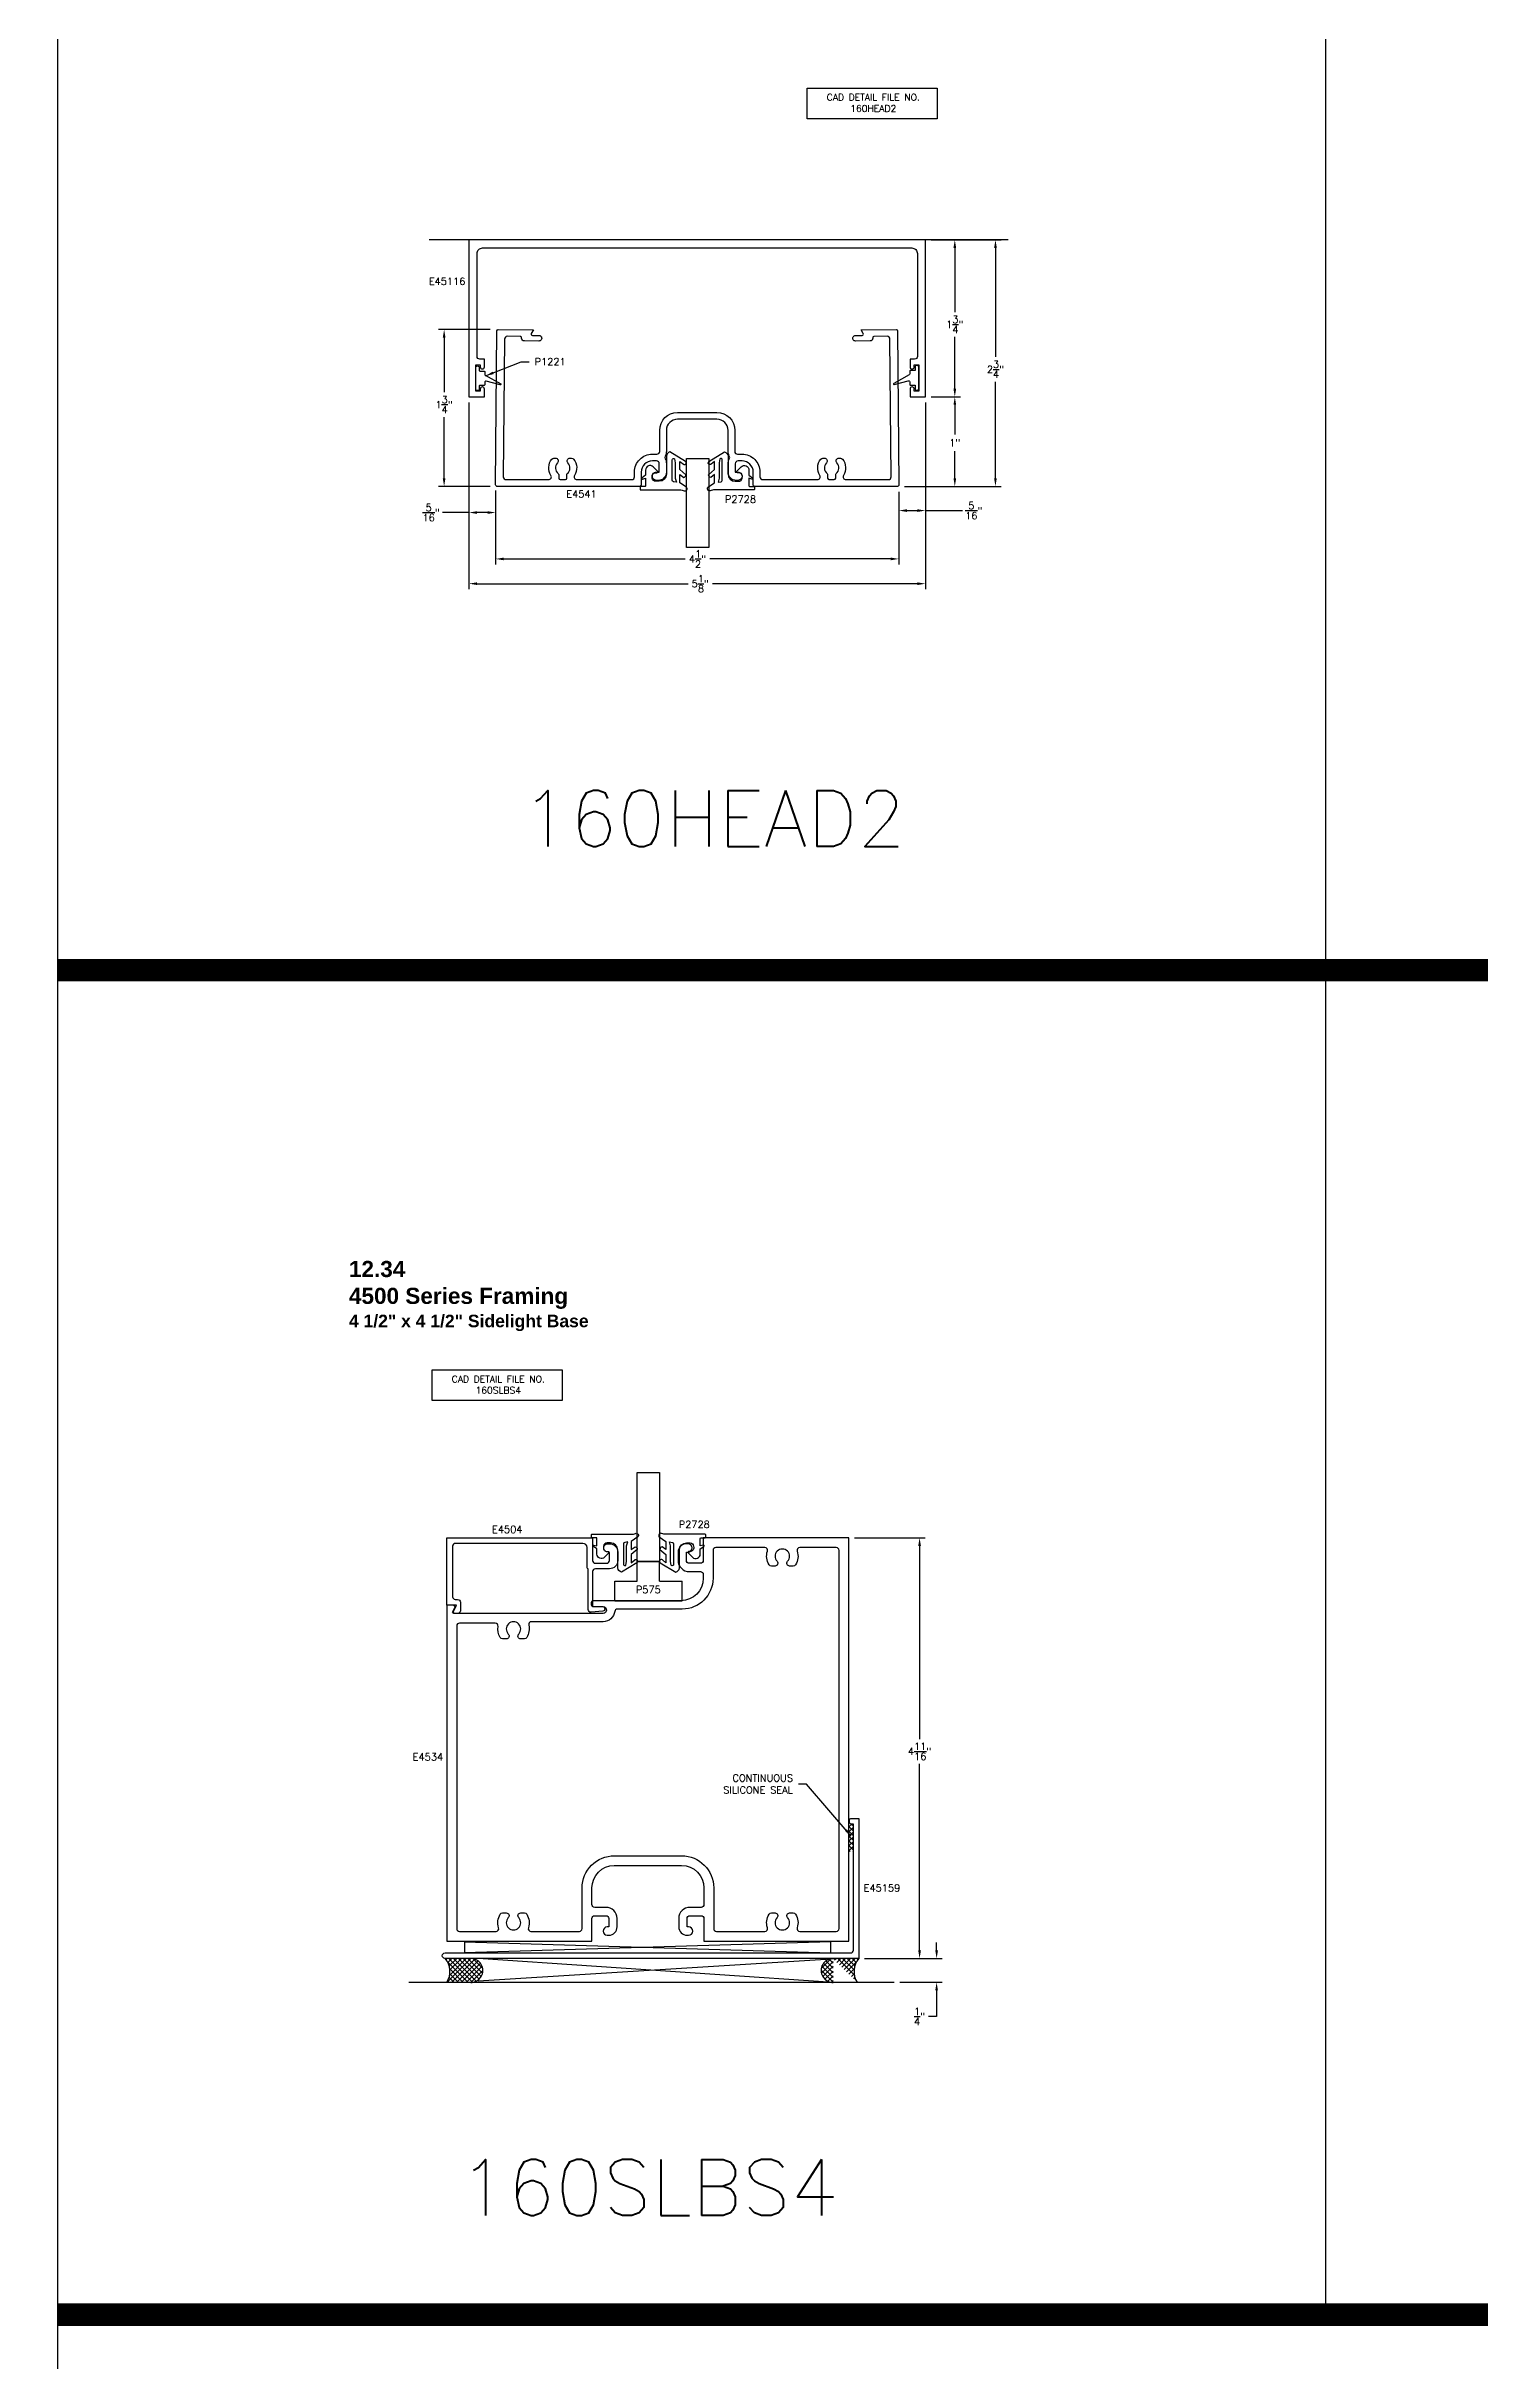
# Model space of a CAD drawing. Extents: x 0 to 139, y 0 to 75.
# Drawn here: x 0.12 to 16.13, y 14.35 to 40.19 of the extents above; entities that cross this region are included whole.
import ezdxf

# ---------------------------------------------------------------- set-up
doc = ezdxf.new("R2010")
doc.units = 0
doc.header["$MEASUREMENT"] = 0
doc.header["$PDMODE"] = 3
doc.layers.get('0').update_dxf_attribs({"linetype": 'CONTINUOUS'})
doc.layers.get('DEFPOINTS').update_dxf_attribs({"linetype": 'CONTINUOUS'})
for name, color, linetype in [('R-ANNO-DIMS', 3, 'CONTINUOUS'), ('R-ANNO-TEXT', 6, 'CONTINUOUS'), ('R-DET1', 4, 'CONTINUOUS'), ('R-DET2', 2, 'CONTINUOUS'), ('R-DET3', 5, 'CONTINUOUS'), ('R-OTLN', 1, 'CONTINUOUS'), ('R-PAT1', 5, 'CONTINUOUS'), ('TITLE', 7, 'CONTINUOUS')]:
    doc.layers.add(name, color=color, linetype=linetype)
doc.styles.get("Standard").update_dxf_attribs({"font": 'simplex'})
doc.dimstyles.new('1X', dxfattribs={"dimscale": 0, "dimtxt": 0.08, "dimasz": 0.09, "dimexe": 0.0625, "dimexo": 0.0625, "dimgap": 0.045, "dimtad": 0, "dimtih": 1, "dimtoh": 1, "dimdec": 4, "dimzin": 4, "dimtxsty": 'STANDARD', "dimcen": 0, "dimazin": 3, "dimtfac": 1, "dimtdec": 4, "dimtofl": 0, "dimtmove": 0, "dimatfit": 3, "dimtolj": 1, "dimtzin": 4})

# ---------------------------------------------------------------- blocks, each defined once
blk = doc.blocks.new('*D58')
at = {"layer": 'DEFPOINTS', "color": 0}
for p in [(4.842321977745065, 36.2775751692276), (9.936321977745067, 36.2775751692276), (4.842321977745065, 34.19170866884126)]:
    blk.add_point(p, dxfattribs=at)
at = {"layer": 'R-ANNO-DIMS', "color": 0}
for p, q in [((4.842321977745065, 36.2150751692276), (4.842321977745065, 34.12920866884126)), ((9.936321977745067, 36.2150751692276), (9.936321977745067, 34.12920866884126)), ((4.932321977745065, 34.19170866884126), (7.287155209377747, 34.19170866884126)), ((9.846321977745067, 34.19170866884126), (7.56001235223489, 34.19170866884126))]:
    blk.add_line(p, q, dxfattribs=at)
for points in [[(4.932321977745065, 34.20670866884126), (4.932321977745065, 34.17670866884126), (4.842321977745065, 34.19170866884126)], [(9.846321977745067, 34.20670866884126), (9.846321977745067, 34.17670866884126), (9.936321977745067, 34.19170866884126)]]:
    blk.add_solid(points, dxfattribs=at)
at = {"layer": 'R-ANNO-DIMS', "color": 0, "insert": (7.423583780806318, 34.19170866884126), "char_height": 0.08, "attachment_point": 5}
blk.add_mtext('\\A1;5{\\H1.000000x;\\S1/8;}"', dxfattribs=at)
blk = doc.blocks.new('*D59')
at = {"layer": 'DEFPOINTS', "color": 0}
for p in [(5.13958606843844, 35.29280000075266), (9.639321977745066, 35.00721366990491), (5.13958606843844, 34.46801384523343)]:
    blk.add_point(p, dxfattribs=at)
at = {"layer": 'R-ANNO-DIMS', "color": 0}
for p, q in [((5.13958606843844, 35.23030000075266), (5.13958606843844, 34.40551384523343)), ((9.639321977745066, 34.94471366990491), (9.639321977745066, 34.40551384523343)), ((5.22958606843844, 34.46801384523343), (7.255847009985085, 34.46801384523343)), ((9.549321977745066, 34.46801384523343), (7.528704152842228, 34.46801384523343))]:
    blk.add_line(p, q, dxfattribs=at)
for points in [[(5.22958606843844, 34.48301384523343), (5.22958606843844, 34.45301384523343), (5.13958606843844, 34.46801384523343)], [(9.549321977745066, 34.48301384523343), (9.549321977745066, 34.45301384523343), (9.639321977745066, 34.46801384523343)]]:
    blk.add_solid(points, dxfattribs=at)
at = {"layer": 'R-ANNO-DIMS', "color": 0, "insert": (7.392275581413656, 34.46801384523343), "char_height": 0.08, "attachment_point": 5}
blk.add_mtext('\\A1;4{\\H1.000000x;\\S1/2;}"', dxfattribs=at)
blk = doc.blocks.new('*D60')
at = {"layer": 'DEFPOINTS', "color": 0}
for p in [(4.564671857128764, 37.02780000075266), (5.139321977745066, 37.02780000075266), (5.139321977745066, 35.27780000075266)]:
    blk.add_point(p, dxfattribs=at)
at = {"layer": 'R-ANNO-DIMS', "color": 0}
for p, q in [((5.076821977745066, 37.02780000075266), (4.502171857128764, 37.02780000075266)), ((4.564671857128764, 36.93780000075266), (4.564671857128764, 36.32799866935193)), ((4.564671857128764, 35.36780000075267), (4.564671857128764, 36.05133200268526)), ((5.076821977745066, 35.27780000075266), (4.502171857128764, 35.27780000075266))]:
    blk.add_line(p, q, dxfattribs=at)
for points in [[(4.549671857128764, 36.93780000075266), (4.579671857128764, 36.93780000075266), (4.564671857128764, 37.02780000075266)], [(4.549671857128764, 35.36780000075267), (4.579671857128764, 35.36780000075267), (4.564671857128764, 35.27780000075266)]]:
    blk.add_solid(points, dxfattribs=at)
at = {"layer": 'R-ANNO-DIMS', "color": 0, "insert": (4.564671857128758, 36.18966533601859), "char_height": 0.08, "attachment_point": 5}
blk.add_mtext('\\A1;1{\\H1.000000x;\\S3/4;}"', dxfattribs=at)
blk = doc.blocks.new('*D61')
at = {"layer": 'DEFPOINTS', "color": 0}
for p in [(4.842321977745065, 36.2150751692276), (5.139321977745066, 35.27780000075266), (4.842321977745065, 34.98547994622839)]:
    blk.add_point(p, dxfattribs=at)
at = {"layer": 'R-ANNO-DIMS', "color": 0}
for p, q in [((4.842321977745065, 36.1525751692276), (4.842321977745065, 34.92297994622839)), ((5.139321977745066, 35.21530000075266), (5.139321977745066, 34.92297994622839)), ((4.842321977745065, 34.98547994622839), (4.547226739649827, 34.98547994622839)), ((5.049321977745066, 34.98547994622839), (4.932321977745065, 34.98547994622839))]:
    blk.add_line(p, q, dxfattribs=at)
for points in [[(4.932321977745065, 35.00047994622839), (4.932321977745065, 34.97047994622839), (4.842321977745065, 34.98547994622839)], [(5.049321977745066, 35.00047994622839), (5.049321977745066, 34.97047994622839), (5.139321977745066, 34.98547994622839)]]:
    blk.add_solid(points, dxfattribs=at)
at = {"layer": 'R-ANNO-DIMS', "color": 0, "insert": (4.420321977745065, 34.98547994622839), "char_height": 0.08, "attachment_point": 5}
blk.add_mtext('\\A1;{\\H1.000000x;\\S5/16;}"', dxfattribs=at)
blk = doc.blocks.new('*D62')
at = {"layer": 'DEFPOINTS', "color": 0}
for p in [(9.936321977745067, 38.0275751692276), (10.26399176412894, 38.0275751692276), (9.936321977745045, 36.2775751692276)]:
    blk.add_point(p, dxfattribs=at)
at = {"layer": 'R-ANNO-DIMS', "color": 0}
for p, q in [((9.998821977745067, 38.0275751692276), (10.32649176412894, 38.0275751692276)), ((10.26399176412894, 37.9375751692276), (10.26399176412894, 37.22218750046196)), ((10.26399176412894, 36.3675751692276), (10.26399176412894, 36.94552083379529)), ((9.998821977745045, 36.2775751692276), (10.32649176412894, 36.2775751692276))]:
    blk.add_line(p, q, dxfattribs=at)
for points in [[(10.24899176412894, 37.9375751692276), (10.27899176412894, 37.9375751692276), (10.26399176412894, 38.0275751692276)], [(10.24899176412894, 36.3675751692276), (10.27899176412894, 36.3675751692276), (10.26399176412894, 36.2775751692276)]]:
    blk.add_solid(points, dxfattribs=at)
at = {"layer": 'R-ANNO-DIMS', "color": 0, "insert": (10.26399176412893, 37.08385416712863), "char_height": 0.08, "attachment_point": 5}
blk.add_mtext('\\A1;1{\\H1.000000x;\\S3/4;}"', dxfattribs=at)
blk = doc.blocks.new('*D63')
at = {"layer": 'DEFPOINTS', "color": 0}
for p in [(9.936321977745067, 38.0275751692276), (10.71766241531519, 38.0275751692276), (9.639321977745066, 35.27780000075266)]:
    blk.add_point(p, dxfattribs=at)
at = {"layer": 'R-ANNO-DIMS', "color": 0}
for p, q in [((9.998821977745067, 38.0275751692276), (10.78016241531519, 38.0275751692276)), ((10.71766241531519, 37.9375751692276), (10.71766241531519, 36.72140563836427)), ((10.71766241531519, 35.36780000075267), (10.71766241531519, 36.4447389716976)), ((9.701821977745066, 35.27780000075266), (10.78016241531519, 35.27780000075266))]:
    blk.add_line(p, q, dxfattribs=at)
for points in [[(10.70266241531519, 37.9375751692276), (10.73266241531519, 37.9375751692276), (10.71766241531519, 38.0275751692276)], [(10.70266241531519, 35.36780000075267), (10.73266241531519, 35.36780000075267), (10.71766241531519, 35.27780000075266)]]:
    blk.add_solid(points, dxfattribs=at)
at = {"layer": 'R-ANNO-DIMS', "color": 0, "insert": (10.71766241531518, 36.58307230503094), "char_height": 0.08, "attachment_point": 5}
blk.add_mtext('\\A1;2{\\H1.000000x;\\S3/4;}"', dxfattribs=at)
blk = doc.blocks.new('*D64')
at = {"layer": 'DEFPOINTS', "color": 0}
for p in [(9.936321977745045, 36.2775751692276), (10.26399176412894, 36.2775751692276), (9.639321977745066, 35.27780000075266)]:
    blk.add_point(p, dxfattribs=at)
at = {"layer": 'R-ANNO-DIMS', "color": 0}
for p, q in [((9.998821977745045, 36.2775751692276), (10.32649176412894, 36.2775751692276)), ((10.26399176412894, 36.18757516922759), (10.26399176412894, 35.856366938737)), ((10.26399176412894, 35.36780000075267), (10.26399176412894, 35.67112884349891)), ((9.701821977745066, 35.27780000075266), (10.32649176412894, 35.27780000075266))]:
    blk.add_line(p, q, dxfattribs=at)
for points in [[(10.24899176412894, 36.18757516922759), (10.27899176412894, 36.18757516922759), (10.26399176412894, 36.2775751692276)], [(10.24899176412894, 35.36780000075267), (10.27899176412894, 35.36780000075267), (10.26399176412894, 35.27780000075266)]]:
    blk.add_solid(points, dxfattribs=at)
at = {"layer": 'R-ANNO-DIMS', "color": 0, "insert": (10.26399176412893, 35.76374789111796), "char_height": 0.08, "attachment_point": 5}
blk.add_mtext('\\A1;1"', dxfattribs=at)
blk = doc.blocks.new('*D65')
at = {"layer": 'DEFPOINTS', "color": 0}
for p in [(9.936321977745045, 36.2775751692276), (9.639321977745066, 35.27780000075266), (9.936321977745045, 35.00721366990491)]:
    blk.add_point(p, dxfattribs=at)
at = {"layer": 'R-ANNO-DIMS', "color": 0}
for p, q in [((9.936321977745045, 36.2150751692276), (9.936321977745045, 34.94471366990491)), ((9.639321977745066, 35.21530000075266), (9.639321977745066, 34.94471366990491)), ((9.729321977745066, 35.00721366990491), (9.846321977745045, 35.00721366990491)), ((9.936321977745045, 35.00721366990491), (10.34941721584028, 35.00721366990491))]:
    blk.add_line(p, q, dxfattribs=at)
for points in [[(9.729321977745066, 35.02221366990491), (9.729321977745066, 34.99221366990491), (9.639321977745066, 35.00721366990491)], [(9.846321977745045, 35.02221366990491), (9.846321977745045, 34.99221366990491), (9.936321977745045, 35.00721366990491)]]:
    blk.add_solid(points, dxfattribs=at)
at = {"layer": 'R-ANNO-DIMS', "color": 0, "insert": (10.47632197774504, 35.00721366990491), "char_height": 0.08, "attachment_point": 5}
blk.add_mtext('\\A1;{\\H1.000000x;\\S5/16;}"', dxfattribs=at)
blk = doc.blocks.new('A$C1F8617A3')
for p, q in [((0.249999964879795, 0.4370000088882167), (0.499999964879795, 0.4370000088882167)), ((0.249999964879795, 0.2190000088882167), (0.249999964879795, 0.4370000088882184)), ((0.499999964879795, 0.2190000088882167), (0.499999964879795, 0.4370000088882184)), ((-3.512020496643231e-08, 0.2190000088882176), (0.249999964879795, 0.2190000088882167)), ((-3.512020496643231e-08, 8.88821727329514e-09), (-3.512020496643231e-08, 0.2190000088882176)), ((-3.512020496643231e-08, 8.88821727329514e-09), (0.749999964879795, 8.88821727329514e-09)), ((0.499999964879795, 0.2190000088882167), (0.749999964879795, 0.2190000088882176)), ((0.749999964879795, 8.88821727329514e-09), (0.749999964879795, 0.2190000088882176))]:
    blk.add_line(p, q)
blk = doc.blocks.new('*D110')
at = {"layer": 'DEFPOINTS', "color": 0}
for p in [(9.08159531122513, 23.54667320960044), (9.194117144771184, 18.85322323805228), (9.87084200125456, 18.85322323805228)]:
    blk.add_point(p, dxfattribs=at)
at = {"layer": 'R-ANNO-DIMS', "color": 0}
for p, q in [((9.14409531122513, 23.54667320960044), (9.933342001254562, 23.54667320960044)), ((9.870842001254562, 23.45667320960044), (9.870842001254562, 21.30182701979044)), ((9.87084200125456, 18.94322323805228), (9.870842001254562, 21.02516035312378)), ((9.256617144771184, 18.85322323805228), (9.93334200125456, 18.85322323805228))]:
    blk.add_line(p, q, dxfattribs=at)
for points in [[(9.855842001254562, 23.45667320960044), (9.885842001254563, 23.45667320960044), (9.870842001254562, 23.54667320960044)], [(9.85584200125456, 18.94322323805228), (9.885842001254561, 18.94322323805228), (9.87084200125456, 18.85322323805228)]]:
    blk.add_solid(points, dxfattribs=at)
at = {"layer": 'R-ANNO-DIMS', "color": 0, "insert": (9.870842001254559, 21.16349368645712), "char_height": 0.08, "attachment_point": 5}
blk.add_mtext('\\A1;4{\\H1.000000x;\\S11/16;}"', dxfattribs=at)
blk = doc.blocks.new('*D115')
at = {"layer": 'DEFPOINTS', "color": 0}
for p in [(9.194117144771184, 18.85322323805228), (9.586874437644866, 18.58783106272642), (10.06108009649266, 18.58783106272642)]:
    blk.add_point(p, dxfattribs=at)
at = {"layer": 'R-ANNO-DIMS', "color": 0}
for p, q in [((10.06108009649266, 18.94322323805228), (10.06108009649266, 19.03322323805228)), ((9.256617144771184, 18.85322323805228), (10.12358009649266, 18.85322323805228)), ((9.649374437644866, 18.58783106272642), (10.12358009649266, 18.58783106272642)), ((10.06108009649266, 18.49783106272642), (10.06108009649266, 18.20583106272642)), ((10.06108009649266, 18.20583106272642), (9.971080096492656, 18.20583106272642))]:
    blk.add_line(p, q, dxfattribs=at)
for points in [[(10.04608009649266, 18.94322323805228), (10.07608009649266, 18.94322323805228), (10.06108009649266, 18.85322323805228)], [(10.04608009649266, 18.49783106272642), (10.07608009649266, 18.49783106272642), (10.06108009649266, 18.58783106272642)]]:
    blk.add_solid(points, dxfattribs=at)
at = {"layer": 'R-ANNO-DIMS', "color": 0, "insert": (9.870842001254559, 18.20583106272642), "char_height": 0.08, "attachment_point": 5}
blk.add_mtext('\\A1;{\\H1.000000x;\\S1/4;}"', dxfattribs=at)
blk = doc.blocks.new('P2728_GASKET')
at = {"layer": 'R-DET2'}
blk.add_lwpolyline([(86.46120887807864, 33.36219521883176), (86.56695216630744, 33.53666553802076, 0.3019516463074474), (86.51966420040158, 33.57666553802077), (86.31966420040156, 33.57666553802077, -0.4142135623730898), (86.23966420040155, 33.65666553802077), (86.23966420040155, 33.69501229106007, -0.3888787318530045), (86.27617797069165, 33.73486007898374), (86.29217797069167, 33.73625989760016, -0.4400105308918127), (86.33566420040155, 33.69641210967649), (86.33566420040155, 33.6824173301445, 0.6681786379192799), (86.35273526821344, 33.67534626233263), (86.40099772158253, 33.72360871570175, 0.6681786379193067), (86.3656423825232, 33.80896405476107), (86.3067926645589, 33.80896405476108), (86.2786528178221, 33.84859891312593, 0.8363234174214557), (86.26440227720535, 33.841897084188), (86.2732266558444, 33.80896405476108), (86.18935302444187, 33.80896405476108, -0.4142135623730351), (86.18335302444187, 33.81496405476108), (86.18335302444187, 33.86496405476107, 0.4142135623729624), (86.17735302444187, 33.87096405476107), (86.14935302444188, 33.87096405476107, 0.4142135623731173), (86.14335302444188, 33.86496405476107), (86.14335302444188, 33.42685783899402, -0.0832448763698527), (86.13517605223807, 33.37803456360661), (86.13517605223807, 33.37803456360661)], format="xyb", dxfattribs=at)
for points in [[(86.17376648040387, 33.35213522214821), (86.22317980650918, 33.42576185912512), (86.3142817831119, 33.42576185912515), (86.28331557857253, 33.38398146192836)], [(86.31266951783415, 33.35867077392468), (86.37051938630334, 33.42576185912515), (86.46233330369903, 33.42576185912515), (86.43060390672854, 33.38772536743917)]]:
    blk.add_lwpolyline(points, dxfattribs=at)
blk.add_lwpolyline([(86.2345827166145, 33.49883513619245, -0.3723118187145701), (86.24942498206737, 33.51166553802077), (86.47966420040156, 33.51166553802073, -0.6681786379192552), (86.49027080211935, 33.48605893630293), (86.44750440106365, 33.47764394220199), (86.27373535506281, 33.4782926751697), (86.22962465859099, 33.4649169598794)], format="xyb", close=True, dxfattribs=at)
at = {"layer": 'R-DET2', "ltscale": 0.1}
for centre, radius, start, end in [((86.15713707609189, 33.36905699157472), 0.02372516318795879, 157.7654673987586, 314.5007368954716), ((86.31266951783415, 33.38834765740523), 0.02967688348053703, 188.4603214230434, 270), ((86.44600966314785, 33.37508409179478), 0.0199283511803879, 139.7021898398144, 319.7021898385545)]:
    blk.add_arc(centre, radius, start, end, dxfattribs=at)

msp = doc.modelspace()

# ---------------------------------------------------------------- hatches: boundary and pattern name
at = {"layer": 'R-DET3'}
h = msp.add_hatch(dxfattribs=at)
h.set_pattern_fill('ANSI37', color=256, scale=0.3, angle=90, style=0)
h.set_pattern_definition([(44.99999999999999, (1.691510569045747, 11.86207455491152), (0.02651650429449553, -0.02651650429449553), []), (315, (1.691510569045747, 11.86207455491152), (-0.02651650429449553, -0.02651650429449553), [])])
edge = h.paths.add_edge_path()
edge.add_line((4.574946864199802, 18.85322323805217), (4.863452157648524, 18.85295304575452))
edge.add_line((4.593841030458748, 18.58783106272642), (4.863452157648524, 18.58547820206452))
edge.add_arc((4.863452157648538, 18.71921562390952), 0.1337374218449998, 269.0000000000347, 450.000000000273)
edge.add_arc((4.414010864895573, 18.70839700268143), 0.216506430213313, 326.1603861069982, 401.9840329764851)
h = msp.add_hatch(dxfattribs=at)
h.set_pattern_fill('ANSI37', color=256, scale=0.3, angle=90, style=0)
h.set_pattern_definition([(135, (12.07755343992525, 11.86207455491162), (-0.02651650429449553, -0.02651650429449553), []), (225, (12.07755343992525, 11.86207455491162), (0.02651650429449553, -0.02651650429449553), [])])
edge = h.paths.add_edge_path()
edge.add_line((9.194117144771184, 18.85322323805228), (8.905611851322462, 18.85295304575462))
edge.add_line((9.175222978512252, 18.58783106272652), (8.905611851322476, 18.58547820206462))
edge.add_arc((8.905611851322476, 18.71921562390962), 0.1337374218449998, 89.99999999972698, 270.9999999999653, ccw=False)
edge.add_arc((9.355053144075413, 18.70839700268154), 0.216506430213313, 138.0159670235149, 213.8396138930017, ccw=False)
at = {"layer": 'R-PAT1'}
h = msp.add_hatch(dxfattribs=at)
h.set_pattern_fill('ANSI37', color=256, scale=0.3, style=0)
h.set_pattern_definition([(45, (-108.4899494135079, -14.41361998690965), (-0.02651650429449553, 0.02651650429449553), []), (135, (-108.4899494135079, -14.41361998690965), (-0.02651650429449553, -0.02651650429449553), [])])
h.paths.add_polyline_path([(9.132117144771314, 20.35322323805227), (9.08159531122513, 20.35322323805227), (9.08159531122513, 20.04622394736171), (9.132117144771314, 20.04622394736171)])

# ---------------------------------------------------------------- linework, layer by layer
at = {"layer": 'R-ANNO-TEXT'}
for points in [[(8.617292397086871, 39.72184739997297), (10.06877234008209, 39.72184739997297), (10.06877234008209, 39.37978456046903), (8.617292397086871, 39.37978456046903)], [(4.432267905938645, 25.42063173913721), (5.883747848933865, 25.42063173913721), (5.883747848933865, 25.07856889963327), (4.432267905938645, 25.07856889963327)]]:
    msp.add_lwpolyline(points, close=True, dxfattribs=at)
at = {"layer": 'R-DET1'}
for points in [[(9.784321977745066, 37.9375751692276, -0.4142135623730867), (9.846321977745067, 37.8755751692276), (9.846321977745056, 36.72757516922759, -0.4142135623730919), (9.815321977745057, 36.69657516922759), (9.764321977745066, 36.6965751692276), (9.764321977745066, 36.61057516922759, 0.414213562373095), (9.787321977745066, 36.58757516922759), (9.788321977745067, 36.58757516922759, 0.414213562373095), (9.811321977745067, 36.61057516922759), (9.811321977745067, 36.6345751692276), (9.861321977745067, 36.6345751692276), (9.861321977745067, 36.3395751692276), (9.811321977745067, 36.3395751692276), (9.811321977745067, 36.36357516922759, 0.4142135623731039), (9.788321977745067, 36.3865751692276), (9.787321977745066, 36.3865751692276, 0.4142135623730861), (9.764321977745066, 36.36357516922759), (9.764321977745066, 36.2775751692276), (9.936321977745045, 36.2775751692276), (9.936321977745067, 38.0275751692276), (4.842321977745065, 38.0275751692276), (4.842321977745065, 36.2775751692276), (5.014321977745066, 36.2775751692276), (5.014321977745066, 36.36357516922759, 0.4142135623730867), (4.991321977745066, 36.3865751692276), (4.990321977745065, 36.3865751692276, 0.4142135623731034), (4.967321977745065, 36.36357516922759), (4.967321977745065, 36.3395751692276), (4.917321977745065, 36.3395751692276), (4.917321977745065, 36.6345751692276), (4.967321977745065, 36.6345751692276), (4.967321977745065, 36.61057516922759, 0.414213562373095), (4.990321977745065, 36.58757516922759), (4.991321977745066, 36.58757516922759, 0.414213562373095), (5.014321977745062, 36.61057516922759), (5.014321977745066, 36.6965751692276), (4.963321977745068, 36.69657516922759, -0.414213562373095), (4.932321977745065, 36.72757516922759), (4.932321977745065, 37.8755751692276, -0.4142135623731034), (4.994321977745066, 37.9375751692276)], [(9.087117144771213, 20.40022323805218, -0.414213562373095), (9.1021171447712, 20.41522323805218), (9.194117144771184, 20.41522323805218), (9.194117144771184, 18.85322323805228), (4.574946864199802, 18.85322323805217, -0.414213562373095), (4.54394686419981, 18.88422323805217, -0.414213562373095), (4.574946864199802, 18.91522323805218), (9.101117144771308, 18.91522323805218, 0.414213562373095), (9.132117144771314, 18.94622323805227), (9.132117144771314, 20.35322323805227), (9.1021171447712, 20.35322323805227, -0.414213562373095), (9.087117144771213, 20.36822323805208)]]:
    msp.add_lwpolyline(points, format="xyb", close=True, dxfattribs=at)
at = {"layer": 'R-DET1', "color": 4, "linetype": 'CONTINUOUS'}
msp.add_lwpolyline([(6.171594311225121, 23.20067270960044, -0.414213562373095), (6.159594311225121, 23.21267270960044), (6.159594311225121, 23.43717310960044, 0.414213562373095), (6.112094311225121, 23.48467310960044), (4.689594321225115, 23.48467320960044, 0.4142136568544767), (4.658594211225122, 23.45367310960044), (4.658594311225116, 22.88967326960044, 0.4142136568547816), (4.689594311225122, 22.85867325960044), (4.715594311225118, 22.85867322960044, -0.414213562373095), (4.746594311225124, 22.82767322960044), (4.746594321225132, 22.73367318960045, -0.414213562373095), (4.715594311225118, 22.70267317960045), (4.684596051225128, 22.70267319571839, -0.5199305744124689), (4.669549991225125, 22.72411535960045), (4.702594311225113, 22.79667320960044), (4.596594311225118, 22.79667320960044), (4.596594311225118, 23.54667320960044), (6.221594311225118, 23.54667320960044), (6.221594311225118, 23.29367290960045, 0.4142145071902461), (6.252594311225124, 23.26267280960028), (6.378594311225129, 23.26267280960045, 0.414213562373095), (6.409594311225121, 23.29367280960044), (6.409594311225121, 23.37269110960044, 0.4213790783599074), (6.394228310392464, 23.38768664371532, -1.012268688757866), (6.393094311225127, 23.48067290960044), (6.409594311225121, 23.48067280960049, -0.4142132474341853), (6.502594311225124, 23.38767290960044), (6.502594311225124, 23.29367280960044, -0.414213562373095), (6.409594311225121, 23.20067280960044), (6.252594311225124, 23.20067270960044, 0.414213562373095), (6.221594311225118, 23.16967270960044), (6.221594311225118, 22.77867331960044), (6.333775311372762, 22.77867264999104, -0.9456678448009777), (6.336200311225127, 22.72880946960044), (6.205510364045921, 22.71681024055311, -0.4450377509192187), (6.171595311225119, 22.74797952960044)], format="xyb", close=True, dxfattribs=at)
at = {"layer": 'R-DET2'}
for points in [[(4.957321977745078, 36.60157516922759), (4.957321977745078, 36.56857516922759, 0.4142135623730948), (4.962321977745074, 36.5635751692276), (5.012321977745057, 36.5635751692276, -0.414213562373095), (5.017321977745059, 36.55857516922759), (5.017321977745066, 36.52825517575603, 0.2716058024583252), (5.023976074748571, 36.51690927274397), (5.196368422553238, 36.4204881139043, -0.804517460434258), (5.189929349683762, 36.41011396584215), (5.033647072438956, 36.45146272989717, 0.4921672464821106), (5.017321977745066, 36.43889516269915), (5.017321977745066, 36.4085751692276, -0.414213562373095), (5.012321977745064, 36.40357516922759), (4.962321977745074, 36.40357516922759, 0.414213562373095), (4.957321977745078, 36.3985751692276), (4.957321977745078, 36.3655751692276, -0.4142135623730984), (4.937321977745068, 36.34557516922759, -0.414213562373095), (4.917321977745065, 36.3655751692276), (4.917321977745065, 36.60157516922759, -0.414213562373095), (4.937321977745068, 36.6215751692276, -0.4142135623730984)], [(9.821321977745054, 36.60648328047958), (9.821321977745054, 36.57348328047958, -0.4142135623730948), (9.816321977745059, 36.56848328047958), (9.766321977745076, 36.56848328047958, 0.414213562373095), (9.761321977745073, 36.56348328047958), (9.761321977745066, 36.53316328700802, -0.2716058024583252), (9.754667880741561, 36.52181738399596), (9.582275532936894, 36.42539622515628, 0.804517460434258), (9.58871460580637, 36.41502207709413), (9.744996883051176, 36.45637084114916, -0.4921672464821106), (9.761321977745066, 36.44380327395114), (9.761321977745066, 36.41348328047958, 0.414213562373095), (9.766321977745068, 36.40848328047958), (9.816321977745059, 36.40848328047958, -0.414213562373095), (9.821321977745054, 36.40348328047958), (9.821321977745054, 36.37048328047958, 0.4142135623730984), (9.841321977745064, 36.35048328047958, 0.414213562373095), (9.861321977745067, 36.37048328047958), (9.861321977745067, 36.60648328047958, 0.414213562373095), (9.841321977745064, 36.62648328047958, 0.4142135623730984)]]:
    msp.add_lwpolyline(points, format="xyb", close=True, dxfattribs=at)
for points in [[(7.518616204349985, 35.59016910272018), (7.518616204349985, 34.59618318199037), (7.268616204349985, 34.59618318199037), (7.268616204349985, 35.59016910272018), (7.518616204349985, 35.59016910272018)], [(6.970017872414664, 24.27565923312177), (6.970017872414664, 23.28167331239196), (6.720017872414664, 23.28167331239196), (6.720017872414664, 24.27565923312177), (6.970017872414664, 24.27565923312177)]]:
    msp.add_lwpolyline(points, close=True, dxfattribs=at)
at = {"layer": 'R-DET3'}
msp.add_line((10.86047124692544, 38.0275751692276), (4.399296623529473, 38.0275751692276), dxfattribs=at)
for centre, radius, start, end in [((4.414010864895573, 18.70839700268143), 0.216506430213313, 326.1603861069982, 41.98403297648562), ((4.863452157648538, 18.71921562390952), 0.1337374218449998, 269.0000000000349, 90.00000000027276), ((8.905611851322476, 18.71921562390962), 0.1337374218449998, 89.99999999972724, 270.9999999999652), ((9.355053144075413, 18.70839700268154), 0.216506430213313, 138.0159670235143, 213.8396138930015)]:
    msp.add_arc(centre, radius, start, end, dxfattribs=at)
at = {"layer": 'R-OTLN'}
msp.add_lwpolyline([(8.731438152450401, 35.35266910272018, 0.5909725436546284), (8.757633261894394, 35.40024668521032, -0.3197963228616487), (8.76755127992664, 35.58101222959527, -0.2280725891363113), (8.791775492876699, 35.59266830272031), (8.808397958956228, 35.59266830272038, -0.6617484582739888), (8.831023671656315, 35.53976604012595, 0.4407990932537782), (8.838829033227068, 35.42043862282355, -0.22773484967621), (8.844454023091753, 35.40872925969131), (8.844454023091753, 35.36766910272019, 0.414213562373095), (8.85945402309175, 35.35266910272018), (8.919454023091753, 35.35266910272018, 0.4142135623730949), (8.934454023091753, 35.36766910272019), (8.934454023091753, 35.40872925969131, -0.2277348496762187), (8.940079012956446, 35.42043862282354, 0.440797030973145), (8.947884023091753, 35.53976650272018, -0.6608515552043351), (8.970431023091752, 35.59266830272018), (8.9871325716733, 35.59266830272018, -0.2280737748820374), (9.011356871834565, 35.58101212038104, -0.3197947314033369), (9.02127459181833, 35.40024665202772, 0.5909721163654706), (9.047469722261908, 35.35266910272018), (9.522524558013185, 35.35266910272018, 0.416771853805443), (9.553523377628174, 35.38393962532064), (9.540110835271971, 36.92086474872033, 0.4142135623730992), (9.508841493056533, 36.95159304573487), (9.364220000009531, 36.95033095308534, 0.4142135623731124), (9.349351469196044, 36.9352006262069), (9.349377649762456, 36.9322006304419), (9.349386375687097, 36.93120073851617, -0.4142135623730784), (9.318658078672556, 36.89993139630073), (9.15629126186245, 36.89851438255454, -1.000028389141318), (9.15575021596343, 36.96051210178147), (9.229139776408793, 36.9611525627727, 0.5773505075162317), (9.241933310339743, 36.98376507630378), (9.218198045205543, 37.02405949467015), (9.609183157123635, 37.02747157005001, -0.414213562373095), (9.624313484002073, 37.01260303923652), (9.639321977745066, 35.29280000075266, -0.4167718538054315), (9.624322548899102, 35.27766910272019), (8.029454023091752, 35.27766910272018, -0.4142135623730863), (8.014454023091751, 35.29266910272018), (8.014454023091751, 35.43668825769852, 0.414213562373095), (7.889454023091751, 35.56168825769852), (7.844485768988751, 35.56168825769852, 0.4142135623730867), (7.813485768988748, 35.53068825769852), (7.813485768988748, 35.43668825769852), (7.842985768988747, 35.43668825769852, -1.000000000000038), (7.842985768988747, 35.34368825769852), (7.82648576898875, 35.34368825769852, -0.414213562373095), (7.73348576898875, 35.43668825769852), (7.73348576898875, 35.53068825769853, -0.1278571642060013), (7.747539081172295, 35.58474692695165, 0.2624767065395384), (7.747395840336598, 35.61519592453604, -0.1302484653944442), (7.733485768988746, 35.66768825769852), (7.733485768988746, 35.90266910272019, 0.414213562373095), (7.608485768988746, 36.02766910272019), (7.389454023091751, 36.02766910272019), (7.170422277194756, 36.02766910272019, 0.414213562373095), (7.045422277194756, 35.90266910272019), (7.045422277194756, 35.66768825769852, -0.1302484653944463), (7.031512205846909, 35.61519592453603, 0.2624767065395306), (7.031368965011211, 35.58474692695165, -0.1278571642060004), (7.045422277194756, 35.53068825769852), (7.045422277194756, 35.43668825769852, -0.414213562373095), (6.952422277194756, 35.34368825769852), (6.935922277194756, 35.34368825769852, -1.000000000000038), (6.935922277194756, 35.43668825769852), (6.965422277194758, 35.43668825769852), (6.965422277194754, 35.53068825769852, 0.4142135623730867), (6.934422277194756, 35.56168825769852), (6.889454023091751, 35.56168825769852, 0.414213562373095), (6.764454023091751, 35.43668825769852), (6.764454023091751, 35.29266910272019, -0.4142135623730862), (6.749454023091751, 35.27766910272019), (5.154585497284401, 35.27766910272019, -0.4167718538054315), (5.13958606843844, 35.29280000075266), (5.154594562181433, 37.01260303923652, -0.414213562373095), (5.169724889059871, 37.02747157005001), (5.560710000977963, 37.02405949467015), (5.536974735843764, 36.98376507630378, 0.5773505075162317), (5.549768269774713, 36.9611525627727), (5.623157830220077, 36.96051210178147, -1.000028389141318), (5.622616784321057, 36.89851438255454), (5.460249967510947, 36.89993139630073, -0.4142135623730783), (5.42952167049641, 36.93120073851617), (5.42953039642105, 36.9322006304419), (5.429556576987462, 36.9352006262069, 0.4142135623731125), (5.414688046173975, 36.95033095308534), (5.270066553126973, 36.95159304573487, 0.4142135623730909), (5.238797210911535, 36.92086474872033), (5.225384668555328, 35.38393962532064, 0.416771853805443), (5.256383488170322, 35.35266910272019), (5.730438323921597, 35.35266910272019, 0.590972116365482), (5.756633454365176, 35.40024665202773, -0.3197947314033392), (5.76655117434894, 35.58101212038105, -0.2280737748820351), (5.790775474510209, 35.59266830272018), (5.807477023091753, 35.59266830272018, -0.6608515552043351), (5.830024023091752, 35.53976650272019, 0.440797030973145), (5.837829033227059, 35.42043862282355, -0.2277348496762189), (5.843454023091752, 35.40872925969131), (5.843454023091752, 35.36766910272019, 0.4142135623731037), (5.858454023091753, 35.35266910272019), (5.918454023091755, 35.35266910272019, 0.414213562373095), (5.933454023091752, 35.36766910272019), (5.933454023091752, 35.40872925969131, -0.22773484967621), (5.939079012956437, 35.42043862282355, 0.4407990932537783), (5.94688437452719, 35.53976604012595, -0.6617484582739889), (5.969510087227277, 35.59266830272039), (5.986132553306806, 35.59266830272032, -0.2280725891363071), (6.010356766256866, 35.58101222959527, -0.3197963228616394), (6.020274784289114, 35.40024668521033, 0.5909725436546185), (6.046469893733114, 35.35266910272019), (6.658454023091753, 35.35266910272018, 0.4142135623730992), (6.689454023091752, 35.38366910272019), (6.689454023091752, 35.43668825769852, -0.4142135623731029), (6.889454023091751, 35.63668825769852), (6.939422277194755, 35.63668825769852, 0.4142135623730969), (6.970422277194757, 35.66768825769852), (6.970422277194757, 35.90266910272019, -0.414213562373095), (7.170422277194756, 36.10266910272019), (7.389454023091751, 36.10266910272018), (7.608485768988746, 36.10266910272019, -0.414213562373095), (7.808485768988746, 35.90266910272019), (7.808485768988749, 35.66768825769852, 0.4142135623730967), (7.839485768988748, 35.63668825769852), (7.889454023091748, 35.63668825769852, -0.4142135623731052), (8.08945402309175, 35.43668825769852), (8.08945402309175, 35.38366910272019, 0.4142135623730992), (8.120454023091753, 35.35266910272018)], format="xyb", close=True, dxfattribs=at)
at = {"layer": 'R-OTLN', "linetype": 'CONTINUOUS'}
msp.add_lwpolyline([(7.206595311225129, 22.84467320960044), (6.237595311225121, 22.84467320960044, 1), (6.237595311225121, 22.77867320960044), (6.339094311225125, 22.77867320960044, -0.9999733333333312), (6.339095311225122, 22.70367420960044), (4.877594411225118, 22.70367420960044), (4.673429941225123, 22.70367420960044, -0.5773887376468683), (4.660439561225132, 22.72617320960044), (4.68959472122512, 22.77667320960044), (4.669594261225114, 22.79667320960044), (4.596594311225118, 22.79667320960044), (4.596594311225118, 19.04666248076044), (6.214094311225125, 19.04667282217024), (6.214094311225125, 19.29967320960044, -0.4142135623730951), (6.245094311225131, 19.33067320960044), (6.371094311225121, 19.33067320960044, -0.4142135623730951), (6.402094311225113, 19.29967320960044), (6.402094311225113, 19.20567370960044), (6.38559431122512, 19.20567320960044, 0.9999892474829546), (6.385593311224909, 19.11267320960044), (6.402094311225113, 19.11267321960044, 0.4142132474341852), (6.495094301225066, 19.20567310960045), (6.495094311225131, 19.29867320960044, 0.4142135623730951), (6.370094311225131, 19.42367320960044), (6.245094311225131, 19.42367320960044, -0.4142135623730951), (6.214094311225125, 19.45467320960044), (6.214094311225125, 19.64067280960044, -0.4142135623730948), (6.464094311225125, 19.89067280960044), (7.214094311225125, 19.89067270960044, -0.4142132795304683), (7.464094311225125, 19.64067260960044), (7.464094311225125, 19.45467320960044, -0.4142135623730951), (7.433094311225119, 19.42367320960044), (7.308094311225119, 19.42367320960044, 0.4142135623730951), (7.183094311225119, 19.29867320960044), (7.183094311225119, 19.20567320960044, 0.4142059591418891), (7.27609531122512, 19.11267320960039), (7.292595311225114, 19.11267321960044, 1), (7.292595311225114, 19.20567319960044), (7.27609531122512, 19.20567320960044), (7.27609531122512, 19.29967320960044, -0.4142135623730951), (7.307095311225112, 19.33067320960044), (7.433094311225119, 19.33067320960044, -0.4142135623730951), (7.464094311225125, 19.29967320960044), (7.464094311225125, 19.04667282217024), (9.08159531122513, 19.04667320960044), (9.08159531122513, 23.54667320960044), (7.456595311225129, 23.54667420960044), (7.456594311225132, 23.29367420960044, -0.4142135623730951), (7.425594311225126, 23.26267420960044), (7.299595311225119, 23.26267420960044, -0.4142135623730951), (7.268595311225113, 23.29367420960044), (7.268595311225113, 23.38767420960044), (7.285094311225123, 23.38767320960044, 0.9999892473696422), (7.285093311225125, 23.4806732096112), (7.268595311225113, 23.48067320960044, 0.4141983558574104), (7.175594311225126, 23.38767420960044), (7.175594311225126, 23.29467420960044, 0.4142135623730951), (7.300594311225126, 23.16967420960044), (7.425594311225126, 23.16967320960044, -0.4141907530287689), (7.456595311225129, 23.13867320960044), (7.456595311225129, 23.09467420960044, -0.4142135623730951), (7.206595311225129, 22.84467420960044)], format="xyb", dxfattribs=at)
msp.add_lwpolyline([(4.705593611225112, 19.18667320960044, 0.4142112813889953), (4.736593711225112, 19.15567320960044), (5.143953811225117, 19.15567310960044, 0.5133046602773313), (5.173319659811128, 19.1966052260332, -0.2284969651687), (5.191990811225125, 19.34746490960044, -0.2549255552731841), (5.21804851122512, 19.36167320960044), (5.258118111225116, 19.36167320960044, -0.6608419157680536), (5.28066461122512, 19.30877050960044, 2.346350088329021), (5.397524761183675, 19.30877065756451, -0.6608539275181964), (5.42007171122512, 19.36167320960044), (5.460140711225122, 19.36167330960044, -0.2549038404311045), (5.486199011225125, 19.34746490960044, -0.2284926587559712), (5.504869611225132, 19.19660500960044, 0.5133055754662406), (5.534235411225126, 19.15567299820028), (6.074095311225122, 19.15567280960044, 0.4142112813889836), (6.105095311225114, 19.18667290960044), (6.105095311225114, 19.64067280960044, -0.4142157289994929), (6.464094311225125, 19.99967290960044), (7.214094311225125, 19.99967270960044, -0.4142133654074588), (7.57309431122512, 19.64067260960044), (7.57309431122512, 19.18667290960044, 0.4142135623730951), (7.604094311225111, 19.15567290960044), (8.143953311225118, 19.15567300960044, 0.5133040073611452), (8.173319180340883, 19.19660506533307, -0.2284918779785484), (8.191991311225124, 19.34746490960044, -0.2549421255150873), (8.218048311225118, 19.36167320960044), (8.258118311225132, 19.36167320960044, -0.6608396231929158), (8.280664311225124, 19.30877050960044, 2.346336956330921), (8.39752484081896, 19.30877015798121, -0.6608541812769738), (8.420072311225113, 19.36167320960044), (8.460140311225132, 19.36167330960044, -0.2549269218577982), (8.486199311225121, 19.34746490960044, -0.228488499155609), (8.504869311225121, 19.19660510960044, 0.513303042140641), (8.534235311225132, 19.15567300347159), (8.94159331122512, 19.15567320960044, 0.4142135623730951), (8.972593311225125, 19.18667320960044), (8.972593311225125, 23.40667320960044, 0.4142135623730951), (8.94159331122512, 23.43767320960044), (8.534235311225132, 23.43767320960044, 0.5133184337759886), (8.504870093119251, 23.39674113583499, -0.2284861168440409), (8.486199572290303, 23.24588204137424, -0.2549103719816188), (8.460140311225132, 23.23167320960044), (8.420071311225115, 23.23167385315891, -0.6608645943331439), (8.397525311225124, 23.28457620960044, 2.346355337927291), (8.280664574460147, 23.28457746233923, -0.6591369318169666), (8.25826531122513, 23.23167320960044), (8.218048311225118, 23.2316743607621, -0.2549144324667919), (8.19199093805966, 23.2458819691356, -0.2284972237462414), (8.173319311225129, 23.39674220960044, 0.5133051488564135), (8.143953311225118, 23.43767420960044), (7.596594311225118, 23.43767420960044, 0.4142135623730951), (7.565594311225126, 23.40667420960044), (7.565594311225112, 23.09567420960044, -0.4142115068346069), (7.221594311225118, 22.75167320960044), (6.49934831122512, 22.75167320960044, 0.3781507415215235), (6.468587371332859, 22.72452420207539, -0.3781881946999274), (6.339594311225113, 22.61067320960044), (5.538681511225121, 22.61067320960044, 0.4895276378057587), (5.508646252218895, 22.57199909230962, -0.2085908072200422), (5.486199381636567, 22.43388197092107, -0.2549143350396465), (5.460140711225122, 22.41967320960044), (5.420071611225055, 22.41967321383963, -0.6608521130420699), (5.397524711225117, 22.47257620960044, 2.346337410217878), (5.280664566318677, 22.47257626249625, -0.659152305294518), (5.25826501122512, 22.41967320960044), (5.21804851122512, 22.41967365025051, -0.254914233886987), (5.1919904543782, 22.43388197965481, -0.1879556506903746), (5.166639111225123, 22.55840720960044, 0.4651514745682274), (5.136089811225119, 22.59467420960044), (4.736593711225112, 22.59467420960044, 0.4142112813890025), (4.705593611225112, 22.56367420960044)], format="xyb", close=True, dxfattribs=at)
at = {"layer": 'R-PAT1'}
for p, q in [((8.880617144771207, 19.04022323805202), (4.793617144771204, 18.91522323805232)), ((4.793617144771204, 19.04022323805232), (8.880617144771207, 18.91522323805202)), ((4.793617144771204, 19.04022323805232), (4.793617144771204, 18.91522323805232)), ((8.880617144771207, 18.91522323805202), (8.880617144771207, 19.04022323805202)), ((4.944117144771184, 18.60322323805228), (8.944117144771184, 18.85322323805228)), ((8.907945891164303, 18.58549857092174), (4.944117144771184, 18.85322323805228)), ((4.172063289440175, 18.58783106272642), (9.586874437644866, 18.58783106272642))]:
    msp.add_line(p, q, dxfattribs=at)
at = {"layer": 'TITLE'}
for p, q in [((14.40086279050743, 74.87895019504157), (14.40086279050743, 14.87895019504157)), ((0.25, 69.87895019504157), (0.25, 5.250000000000002))]:
    msp.add_line(p, q, dxfattribs=at)
at = {"layer": 'TITLE', "const_width": 0.25}
for points in [[(0.25, 29.87895019504157), (138.9080004981786, 29.87895019504157)], [(0.25, 14.87895019504157), (138.9080004981786, 14.87895019504157)]]:
    msp.add_lwpolyline(points, dxfattribs=at)

# ---------------------------------------------------------------- block references
at = {"layer": 'R-DET2'}
for p, rotation in [((40.62208781521544, -50.90568392172173), 89.99999999999993), ((-26.38607122679556, 109.7300262340425), 269.9999999999999)]:
    msp.add_blockref('P2728_GASKET', p, dxfattribs=dict(at, rotation=rotation))
at = {"layer": 'R-DET2', "xscale": -1}
for p, rotation in [((-25.84324326082601, -50.90568392172159), 270), ((40.07925984924589, 109.7300262340423), 90)]:
    msp.add_blockref('P2728_GASKET', p, dxfattribs=dict(at, rotation=rotation))
at = {"layer": 'R-DET2'}
msp.add_blockref('A$C1F8617A3', (6.470017929265538, 22.84467320071223), dxfattribs=at)

# ---------------------------------------------------------------- texts
at = {"layer": 'R-ANNO-TEXT', "char_height": 0.075, "width": 1.875, "attachment_point": 2}
for s, insert in [('CAD DETAIL FILE NO.\\P160HEAD2', (9.353974658913657, 39.65626464878915)), ('CAD DETAIL FILE NO.\\P160SLBS4', (5.168950167765431, 25.35504898795339))]:
    msp.add_mtext(s, dxfattribs=dict(at, insert=insert))
at = {"layer": 'R-ANNO-TEXT', "char_height": 0.08}
for s, insert, attachment_point in [('E45116', (4.801525606473088, 37.56563366228138), 6), ('\\A1;P1221', (5.575320679778763, 36.66809430606842), 4), ('E4541', (5.927915894558467, 35.19186599186374), 4), ('\\A1;P2728', (7.69880469503865, 35.13472126023706), 4), ('E4504', (5.438699827947559, 23.64001318169909), 6), ('P2728', (7.18348856163297, 23.69746154143324), 4), ('\\A1;P575', (6.98240826657532, 22.96896220022316), 6), ('\\A1;E4534', (4.553943729335629, 21.10234631734505), 6), ('\\A1;CONTINUOUS\\PSILICONE SEAL', (8.457901109635301, 20.7991612224977), 6), ('\\A1;E45159', (9.654954616913358, 19.63913017540317), 6)]:
    msp.add_mtext(s, dxfattribs=dict(at, insert=insert, attachment_point=attachment_point))
at = {"layer": 'TITLE'}
for s, p in [('160HEAD2', (5.427808282647675, 31.2598355588512)), ('160SLBS4', (4.73226029090111, 15.98718895724381))]:
    msp.add_text(s, height=0.625, dxfattribs=at).set_placement(p)
at = {"layer": 'TITLE', "insert": (3.502522744639307, 26.63600614955148, 6.210692218000771), "char_height": 0.18, "width": 7.44, "attachment_point": 1}
msp.add_mtext('{\\fArial|b1|i0|c0|p34;12.34\\P4500 Series Framing\\P\\H0.7778x;4 1/2" x 4 1/2" Sidelight Base}', dxfattribs=at)

# ---------------------------------------------------------------- dimensions: what is measured, and where the dimension line sits
at = {"layer": 'R-ANNO-DIMS'}
for base, p1, p2, picture, middle in [((10.71766241531519, 38.0275751692276), (9.639321977745066, 35.27780000075266), (9.936321977745067, 38.0275751692276), '*D63', (10.71766241531518, 36.58307230503094)), ((10.26399176412894, 38.0275751692276), (9.936321977745045, 36.2775751692276), (9.936321977745067, 38.0275751692276), '*D62', (10.26399176412893, 37.08385416712863)), ((4.564671857128764, 37.02780000075266), (5.139321977745066, 35.27780000075266), (5.139321977745066, 37.02780000075266), '*D60', (4.564671857128758, 36.18966533601859)), ((10.26399176412894, 36.2775751692276), (9.639321977745066, 35.27780000075266), (9.936321977745045, 36.2775751692276), '*D64', (10.26399176412893, 35.76374789111796)), ((9.87084200125456, 18.85322323805228), (9.08159531122513, 23.54667320960044), (9.194117144771184, 18.85322323805228), '*D110', (9.870842001254559, 21.16349368645712)), ((10.06108009649266, 18.58783106272642), (9.194117144771184, 18.85322323805228), (9.586874437644866, 18.58783106272642), '*D115', (9.870842001254559, 18.20583106272642))]:
    dim = msp.add_linear_dim(base=base, p1=p1, p2=p2, angle=90, dimstyle='1X', override={"dimscale": 1, "dimpost": '"'}, dxfattribs=at)
    dim.commit()
    dim.dimension.update_dxf_attribs({"geometry": picture, "text_midpoint": middle, "dimtype": 160})
for base, p1, p2, picture, middle in [((4.842321977745065, 34.98547994622839), (5.139321977745066, 35.27780000075266), (4.842321977745065, 36.2150751692276), '*D61', (4.420321977745065, 34.98547994622839)), ((4.842321977745065, 34.19170866884126), (9.936321977745067, 36.2775751692276), (4.842321977745065, 36.2775751692276), '*D58', (7.423583780806318, 34.19170866884126)), ((9.936321977745045, 35.00721366990491), (9.639321977745066, 35.27780000075266), (9.936321977745045, 36.2775751692276), '*D65', (10.47632197774504, 35.00721366990491)), ((5.13958606843844, 34.46801384523343), (9.639321977745066, 35.00721366990491), (5.13958606843844, 35.29280000075266), '*D59', (7.392275581413656, 34.46801384523343))]:
    dim = msp.add_linear_dim(base=base, p1=p1, p2=p2, dimstyle='1X', override={"dimscale": 1, "dimpost": '"'}, dxfattribs=at)
    dim.commit()
    dim.dimension.update_dxf_attribs({"geometry": picture, "text_midpoint": middle, "dimtype": 160})

# ---------------------------------------------------------------- leaders
at = {"layer": 'R-ANNO-TEXT'}
for points in [[(5.028025438459444, 36.51022177604901), (5.423320679778765, 36.66809430606842), (5.513320679778765, 36.66809430606842)], [(9.107507502799137, 20.21761104114552), (8.609901109635299, 20.7991612224977), (8.519901109635299, 20.7991612224977)]]:
    msp.add_leader(points, dimstyle='1X', override={"dimscale": 1}, dxfattribs=at)

doc.saveas('drawing.dxf')
